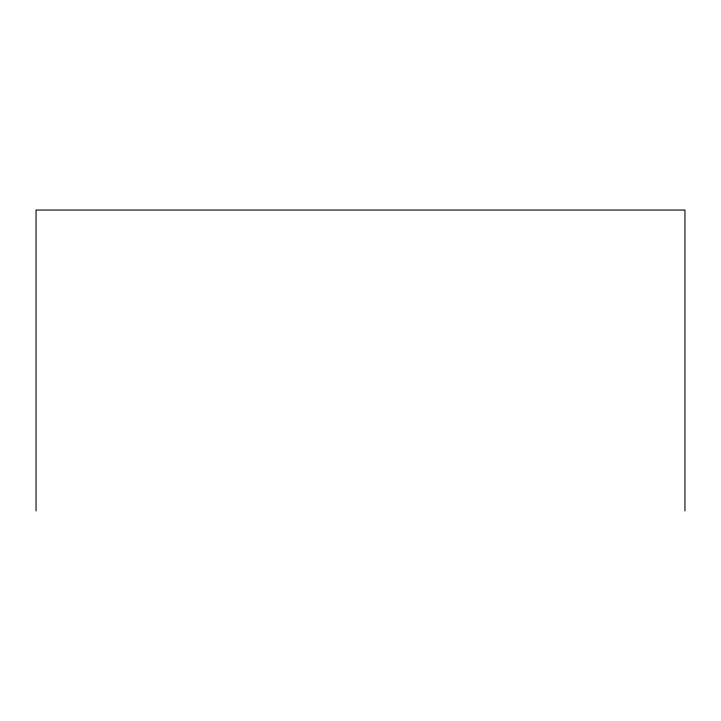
<?xml version="1.0" encoding="UTF-8"?>
<svg xmlns="http://www.w3.org/2000/svg" width="721" height="721" viewBox="0 0 721 721"><rect width="100%" height="100%" fill="white"/><g stroke="black" fill="none" stroke-linecap="round" stroke-linejoin="round"><path stroke-width="1.08" d="M684.95 510.955L684.95 210.045L36.05 210.045L36.05 510.955"/></g></svg>
